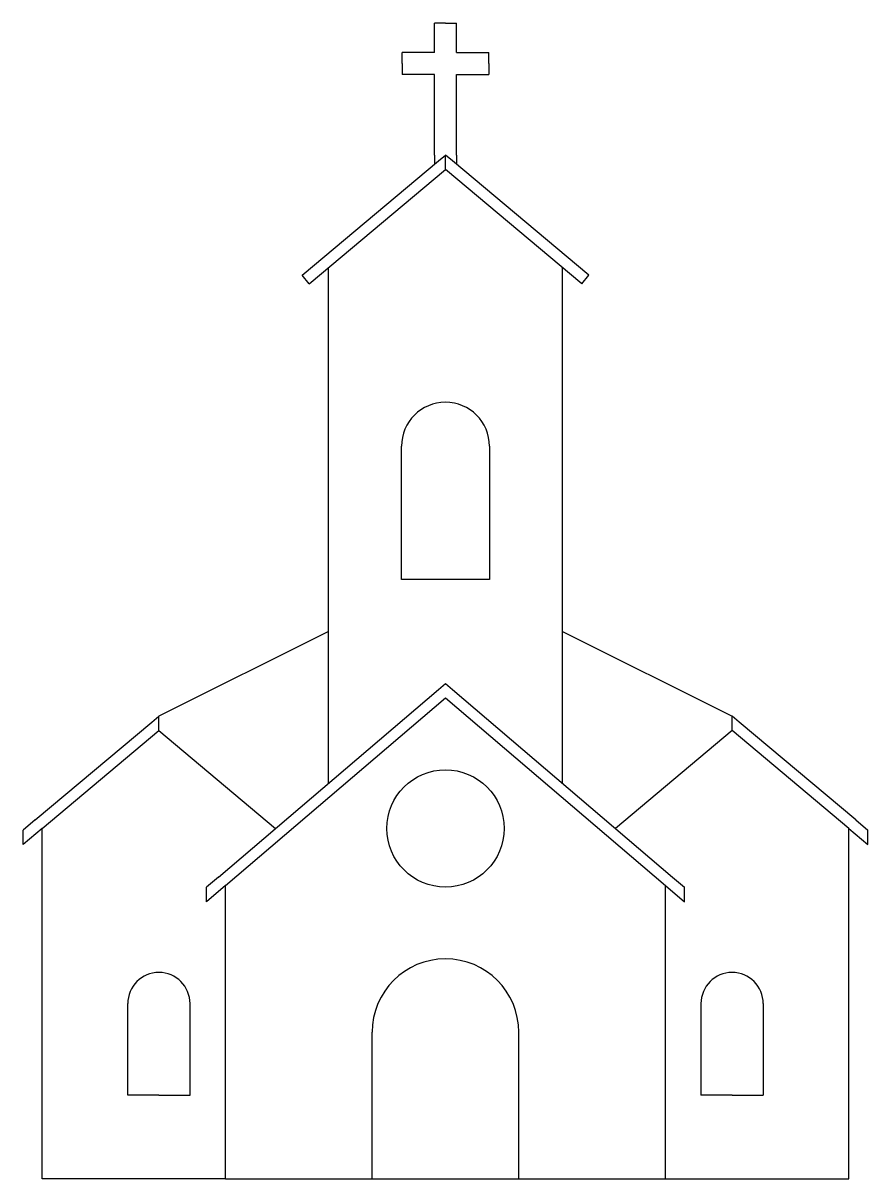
# Model space of a CAD drawing. Header units: millimetres. Extents: x 267 to 843, y 288 to 1076.
import ezdxf

# ---------------------------------------------------------------- set-up
doc = ezdxf.new("R2010")
doc.units = ezdxf.units.MM

msp = doc.modelspace()

# ---------------------------------------------------------------- linework, layer by layer
for p, q in [((547.26, 1055.72), (547.26, 1075.7)), ((554.76, 1075.7), (547.26, 1075.7)), ((554.76, 1075.7), (562.26, 1075.7)), ((562.26, 1055.72), (562.26, 1075.7)), ((547.26, 1055.72), (547.26, 1060.7)), ((562.26, 1055.72), (562.26, 1060.7)), ((547.26, 1055.72), (525.27, 1055.72)), ((525.27, 1048.22), (525.27, 1055.72)), ((525.27, 1048.22), (525.27, 1040.72)), ((562.26, 1055.72), (584.26, 1055.72)), ((584.26, 1048.22), (584.26, 1055.72)), ((584.26, 1048.22), (584.26, 1040.72)), ((547.26, 1040.72), (525.27, 1040.72)), ((547.26, 985.77), (547.26, 1040.72)), ((562.26, 985.77), (562.26, 1040.72)), ((562.26, 1040.72), (584.26, 1040.72)), ((547.26, 985.77), (547.26, 979.47)), ((549.94, 981.72), (554.76, 985.77)), ((554.76, 975.98), (554.76, 985.77)), ((559.59, 981.72), (554.76, 985.77)), ((562.26, 985.77), (562.26, 979.47)), ((457.06, 903.78), (549.94, 981.72)), ((652.47, 903.78), (559.59, 981.72)), ((461.88, 898.03), (554.76, 975.98)), ((647.65, 898.03), (554.76, 975.98)), ((474.9, 557.39), (474.9, 908.96)), ((634.63, 557.39), (634.63, 908.96)), ((461.88, 898.03), (457.06, 903.78)), ((647.65, 898.03), (652.47, 903.78)), ((524.76, 767.22), (524.76, 787.22)), ((584.76, 787.22), (584.76, 767.22)), ((524.76, 696.34), (524.76, 767.22)), ((584.76, 767.22), (584.76, 696.34)), ((554.76, 696.34), (524.76, 696.34)), ((584.76, 696.34), (554.76, 696.34)), ((474.9, 660.91), (359.32, 603.23)), ((634.63, 660.91), (750.21, 603.23)), ((549.9, 621.32), (554.76, 625.47)), ((554.76, 625.47), (559.63, 621.32)), ((399.9, 493.46), (549.9, 621.32)), ((404.76, 487.76), (554.76, 615.62)), ((554.76, 615.62), (704.76, 487.76)), ((559.63, 621.32), (709.63, 493.46)), ((274.94, 532.43), (354.5, 599.19)), ((354.5, 599.19), (359.32, 603.23)), ((359.32, 593.44), (359.32, 603.23)), ((750.21, 593.44), (750.21, 603.23)), ((755.03, 599.19), (750.21, 603.23)), ((834.59, 532.43), (755.03, 599.19)), ((279.76, 526.69), (359.32, 593.44)), ((359.32, 593.44), (438.87, 526.69)), ((750.21, 593.44), (670.66, 526.69)), ((829.76, 526.69), (750.21, 593.44)), ((274.94, 532.43), (266.74, 525.55)), ((834.59, 532.43), (842.79, 525.55)), ((279.76, 526.69), (266.74, 515.76)), ((266.74, 515.76), (266.74, 525.55)), ((279.76, 287.76), (279.76, 526.69)), ((829.76, 287.76), (829.76, 526.69)), ((829.76, 526.69), (842.79, 515.76)), ((842.79, 515.76), (842.79, 525.55)), ((399.9, 493.46), (391.83, 486.58)), ((709.63, 493.46), (717.7, 486.58)), ((404.76, 487.76), (391.83, 476.73)), ((391.83, 476.73), (391.83, 486.58)), ((404.76, 287.76), (404.76, 487.76)), ((704.76, 287.76), (704.76, 487.76)), ((704.76, 487.76), (717.7, 476.73)), ((717.7, 476.73), (717.7, 486.58)), ((338.07, 344.72), (338.07, 407.22)), ((380.57, 344.72), (380.57, 407.22)), ((728.96, 407.22), (728.96, 344.72)), ((771.46, 407.22), (771.46, 344.72)), ((504.76, 287.76), (504.76, 387.76)), ((604.76, 287.76), (604.76, 387.76)), ((359.32, 344.72), (338.07, 344.72)), ((359.32, 344.72), (380.57, 344.72)), ((750.21, 344.72), (728.96, 344.72)), ((750.21, 344.72), (771.46, 344.72)), ((404.76, 287.76), (279.76, 287.76)), ((404.76, 287.76), (704.76, 287.76)), ((704.76, 287.76), (829.76, 287.76))]:
    msp.add_line(p, q)
msp.add_circle((554.76, 526.69), 40)
for centre, radius in [((554.76, 787.22), 30), ((554.76, 387.76), 50), ((359.32, 407.22), 21.25), ((750.21, 407.22), 21.25)]:
    msp.add_arc(centre, radius, 0, 180)

doc.saveas('drawing.dxf')
